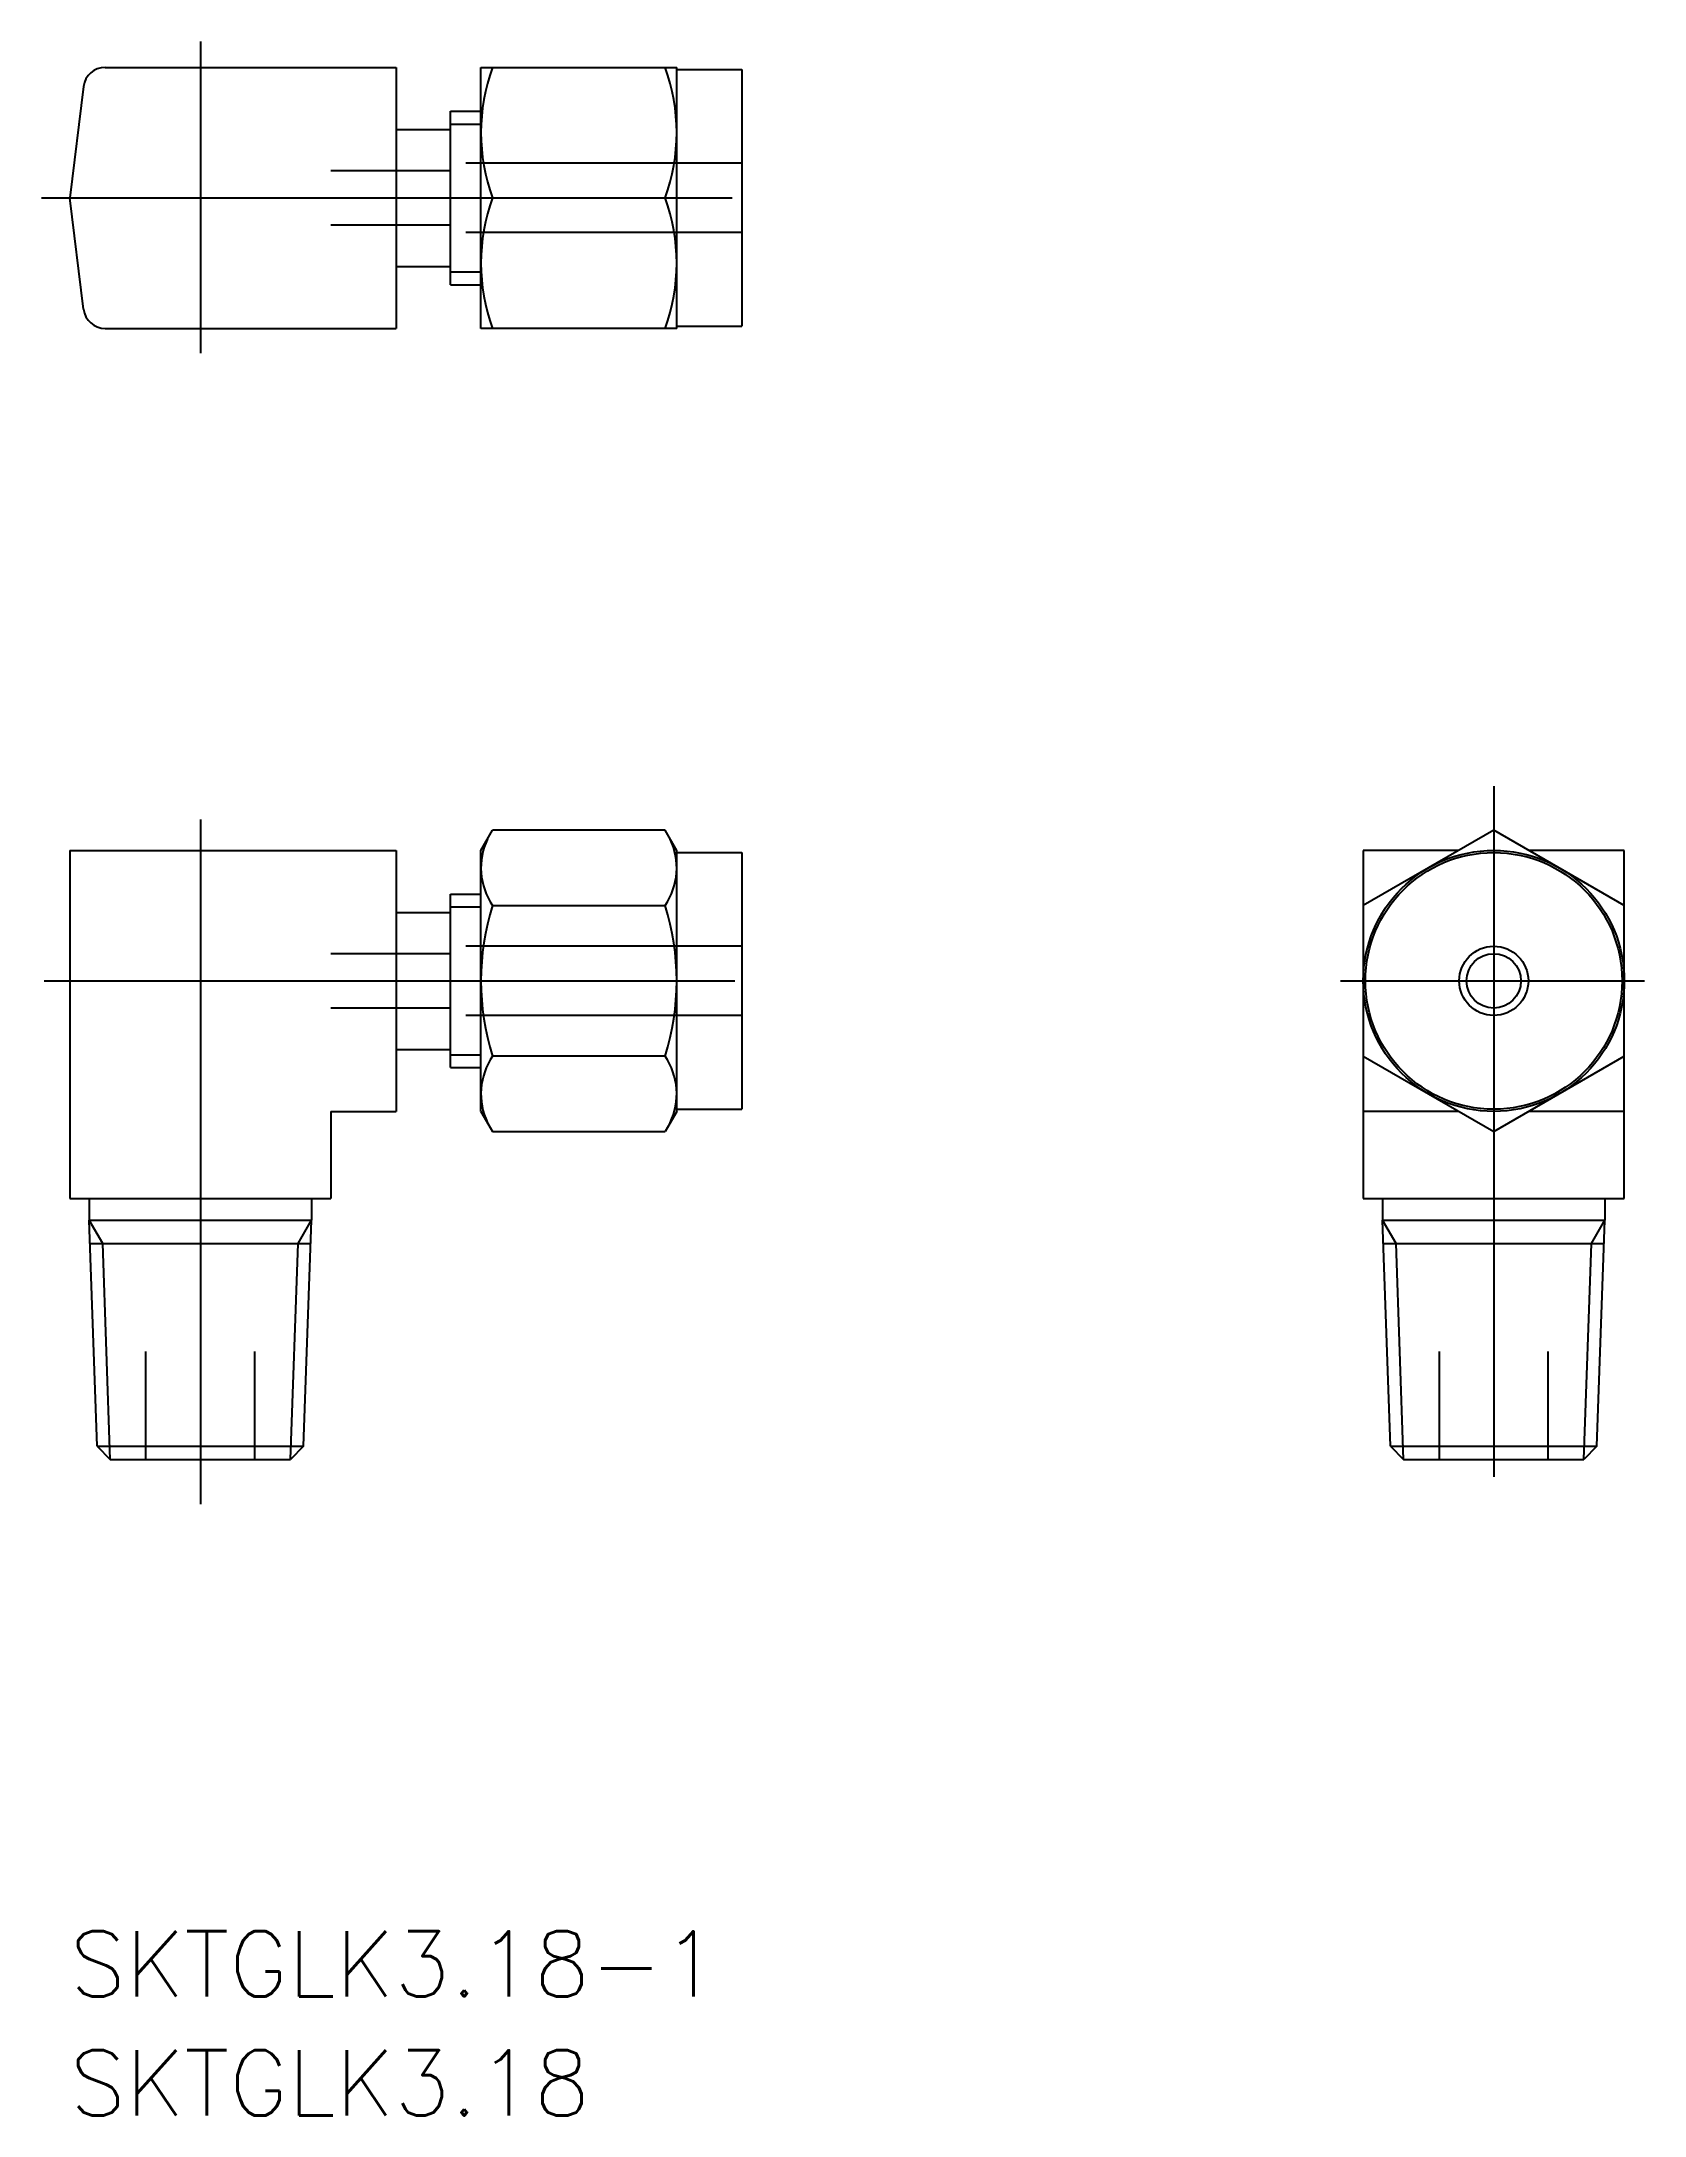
# Model space of a CAD drawing. Extents: x -7.3 to 66.4, y -52.2 to 43.2.
import ezdxf

# ---------------------------------------------------------------- set-up
doc = ezdxf.new("R2010")
doc.units = 0
doc.linetypes.add('CENTER', pattern=[50.8, 31.75, -6.35, 6.35, -6.35])
doc.linetypes.add('DASHED', pattern=[19.05, 12.7, -6.35])
doc.layers.get('0').update_dxf_attribs({"linetype": 'CONTINUOUS'})
doc.layers.add('CENTER', color=1, linetype='CENTER')
doc.styles.get("Standard").update_dxf_attribs({"font": 'txt.shx', "height": 3, "bigfont": 'bigfont.shx'})

# ---------------------------------------------------------------- blocks, each defined once
blk = doc.blocks.new('*U9')
at = {"color": 7, "linetype": 'CONTINUOUS'}
blk.add_text('SKTGLK3.18-1', height=3, dxfattribs=at).set_placement((-6, -46.697))
blk = doc.blocks.new('*U10')
at = {"color": 7, "linetype": 'CONTINUOUS'}
blk.add_text('SKTGLK3.18', height=3, dxfattribs=at).set_placement((-6, -52.171))

msp = doc.modelspace()

# ---------------------------------------------------------------- linework, layer by layer
at = {"color": 7, "linetype": 'CONTINUOUS'}
for p, q in [((-4.379, 42), (9, 42)), ((9, 42), (9, 30)), ((12.9, 30), (12.9, 42)), ((12.9, 42), (21.9, 42)), ((21.9, 30), (21.9, 42)), ((-5.371, 41.122), (-6, 36)), ((21.9, 41.9), (24.9, 41.9)), ((24.9, 41.9), (24.9, 30.1)), ((9, 39.15), (11.5, 39.15)), ((11.5, 32.008), (11.5, 39.992)), ((11.5, 39.992), (12.9, 39.992)), ((-5.371, 30.878), (-6, 36)), ((12.999, 36), (20.927, 36)), ((9, 32.85), (11.5, 32.85)), ((11.5, 32.008), (12.9, 32.008)), ((-4.379, 30), (9, 30)), ((21.9, 30), (12.9, 30)), ((21.9, 30.1), (24.9, 30.1)), ((12.9, 6), (13.436, 6.928)), ((21.364, 6.928), (13.436, 6.928)), ((21.9, 6), (21.364, 6.928)), ((59.463, 6.928), (53.463, 3.464)), ((65.463, 3.464), (59.463, 6.928)), ((-6, 6), (9, 6)), ((-6, 6), (-6, -10)), ((9, 6), (9, -6)), ((12.9, -6), (12.9, 6)), ((21.9, -6), (21.9, 6)), ((21.9, 5.9), (24.9, 5.9)), ((24.9, 5.9), (24.9, -5.9)), ((53.463, 6), (53.463, -10)), ((57.855, 6), (53.463, 6)), ((65.463, 6), (61.071, 6)), ((65.463, -10), (65.463, 6)), ((11.5, 3.991), (12.9, 3.991)), ((11.5, -3.991), (11.5, 3.991)), ((9, 3.15), (11.5, 3.15)), ((13.436, 3.464), (21.364, 3.464)), ((9, -3.15), (11.5, -3.15)), ((21.364, -3.464), (13.436, -3.464)), ((53.463, -3.464), (59.463, -6.928)), ((59.463, -6.928), (65.463, -3.464)), ((11.5, -3.991), (12.9, -3.991)), ((6, -6), (9, -6)), ((6, -6), (6, -10)), ((12.9, -6), (13.436, -6.928)), ((21.9, -6), (21.364, -6.928)), ((21.9, -5.9), (24.9, -5.9)), ((57.855, -6), (53.463, -6)), ((65.463, -6), (61.071, -6)), ((13.436, -6.928), (21.364, -6.928)), ((-6, -10), (6, -10)), ((-5.109, -10), (-5.109, -11)), ((5.109, -10), (5.109, -11)), ((53.463, -10), (65.463, -10)), ((54.354, -10), (54.354, -11)), ((64.573, -10), (64.573, -11)), ((-4.746, -21.398), (-5.109, -11)), ((-5.109, -11), (5.109, -11)), ((4.746, -21.398), (5.109, -11)), ((54.717, -21.398), (54.354, -11)), ((54.354, -11), (64.573, -11)), ((64.209, -21.398), (64.573, -11)), ((-5.072, -12.071), (5.072, -12.071)), ((54.391, -12.071), (64.535, -12.071)), ((-4.746, -21.398), (-4.144, -22)), ((-4.746, -21.398), (4.746, -21.398)), ((4.746, -21.398), (4.144, -22)), ((54.717, -21.398), (55.319, -22)), ((54.717, -21.398), (64.209, -21.398)), ((64.209, -21.398), (63.607, -22)), ((-4.144, -22), (4.144, -22)), ((55.319, -22), (63.607, -22))]:
    msp.add_line(p, q, dxfattribs=at)
at = {"color": 3, "linetype": 'CONTINUOUS'}
for p, q in [((11.5, 39.396), (12.9, 39.396)), ((11.5, 32.604), (12.9, 32.604)), ((11.5, 3.396), (12.9, 3.396)), ((11.5, -3.396), (12.9, -3.396)), ((-4.491, -12.071), (-5.109, -11)), ((4.491, -12.071), (5.109, -11)), ((54.972, -12.071), (54.354, -11)), ((63.954, -12.071), (64.573, -11)), ((-4.144, -22), (-4.491, -12.071)), ((4.144, -22), (4.491, -12.071)), ((55.319, -22), (54.972, -12.071)), ((63.607, -22), (63.954, -12.071))]:
    msp.add_line(p, q, dxfattribs=at)
at = {"color": 3, "linetype": 'DASHED'}
for p, q in [((11.5, 37.25), (6, 37.25)), ((24.9, 37.59), (11.5, 37.59)), ((11.5, 34.75), (6, 34.75)), ((24.9, 34.41), (11.5, 34.41)), ((11.5, 1.25), (6, 1.25)), ((24.9, 1.59), (11.5, 1.59)), ((11.5, -1.25), (6, -1.25)), ((24.9, -1.59), (11.5, -1.59)), ((-2.5, -22), (-2.5, -17.036)), ((2.5, -22), (2.5, -17.036)), ((56.963, -22), (56.963, -17.036)), ((61.963, -22), (61.963, -17.036))]:
    msp.add_line(p, q, dxfattribs=at)
at = {"color": 7, "linetype": 'CONTINUOUS'}
for radius in [6, 5.9, 1.59, 1.25]:
    msp.add_circle((59.463, 0), radius, dxfattribs=at)
for centre, radius, start, end in [((-4.379, 41), 1, 90, 173), ((21.565, 39), 8.665, 159.74384, 200.25616), ((13.235, 39), 8.665, 339.74384, 20.25616), ((21.565, 33), 8.665, 159.74384, 200.25616), ((13.235, 33), 8.665, 339.74384, 20.25616), ((-4.379, 31), 1, 187, 270), ((15.967, 5.196), 3.067, 154.38425, 214.38425), ((18.833, 5.196), 3.067, 325.61575, 25.61575), ((24.364, 0), 11.464, 162.41205, 197.58795), ((10.436, 0), 11.464, 342.41205, 17.58795), ((15.967, -5.196), 3.067, 145.61575, 205.61575), ((18.833, -5.196), 3.067, 334.38425, 34.38425)]:
    msp.add_arc(centre, radius, start, end, dxfattribs=at)
at = {"layer": 'CENTER', "color": 1, "linetype": 'CENTER'}
for p, q in [((0, 43.192), (0, 28.867)), ((-7.304, 36), (27.304, 36)), ((59.463, 8.953), (59.463, -24.834)), ((0, 7.423), (0, -24.055)), ((-7.176, 0), (27.432, 0)), ((52.424, 0), (66.394, 0))]:
    msp.add_line(p, q, dxfattribs=at)

# ---------------------------------------------------------------- block references
at = {"color": 7, "linetype": 'CONTINUOUS'}
for name in ['*U9', '*U10']:
    msp.add_blockref(name, (0, 0), dxfattribs=at)

doc.saveas('drawing.dxf')
